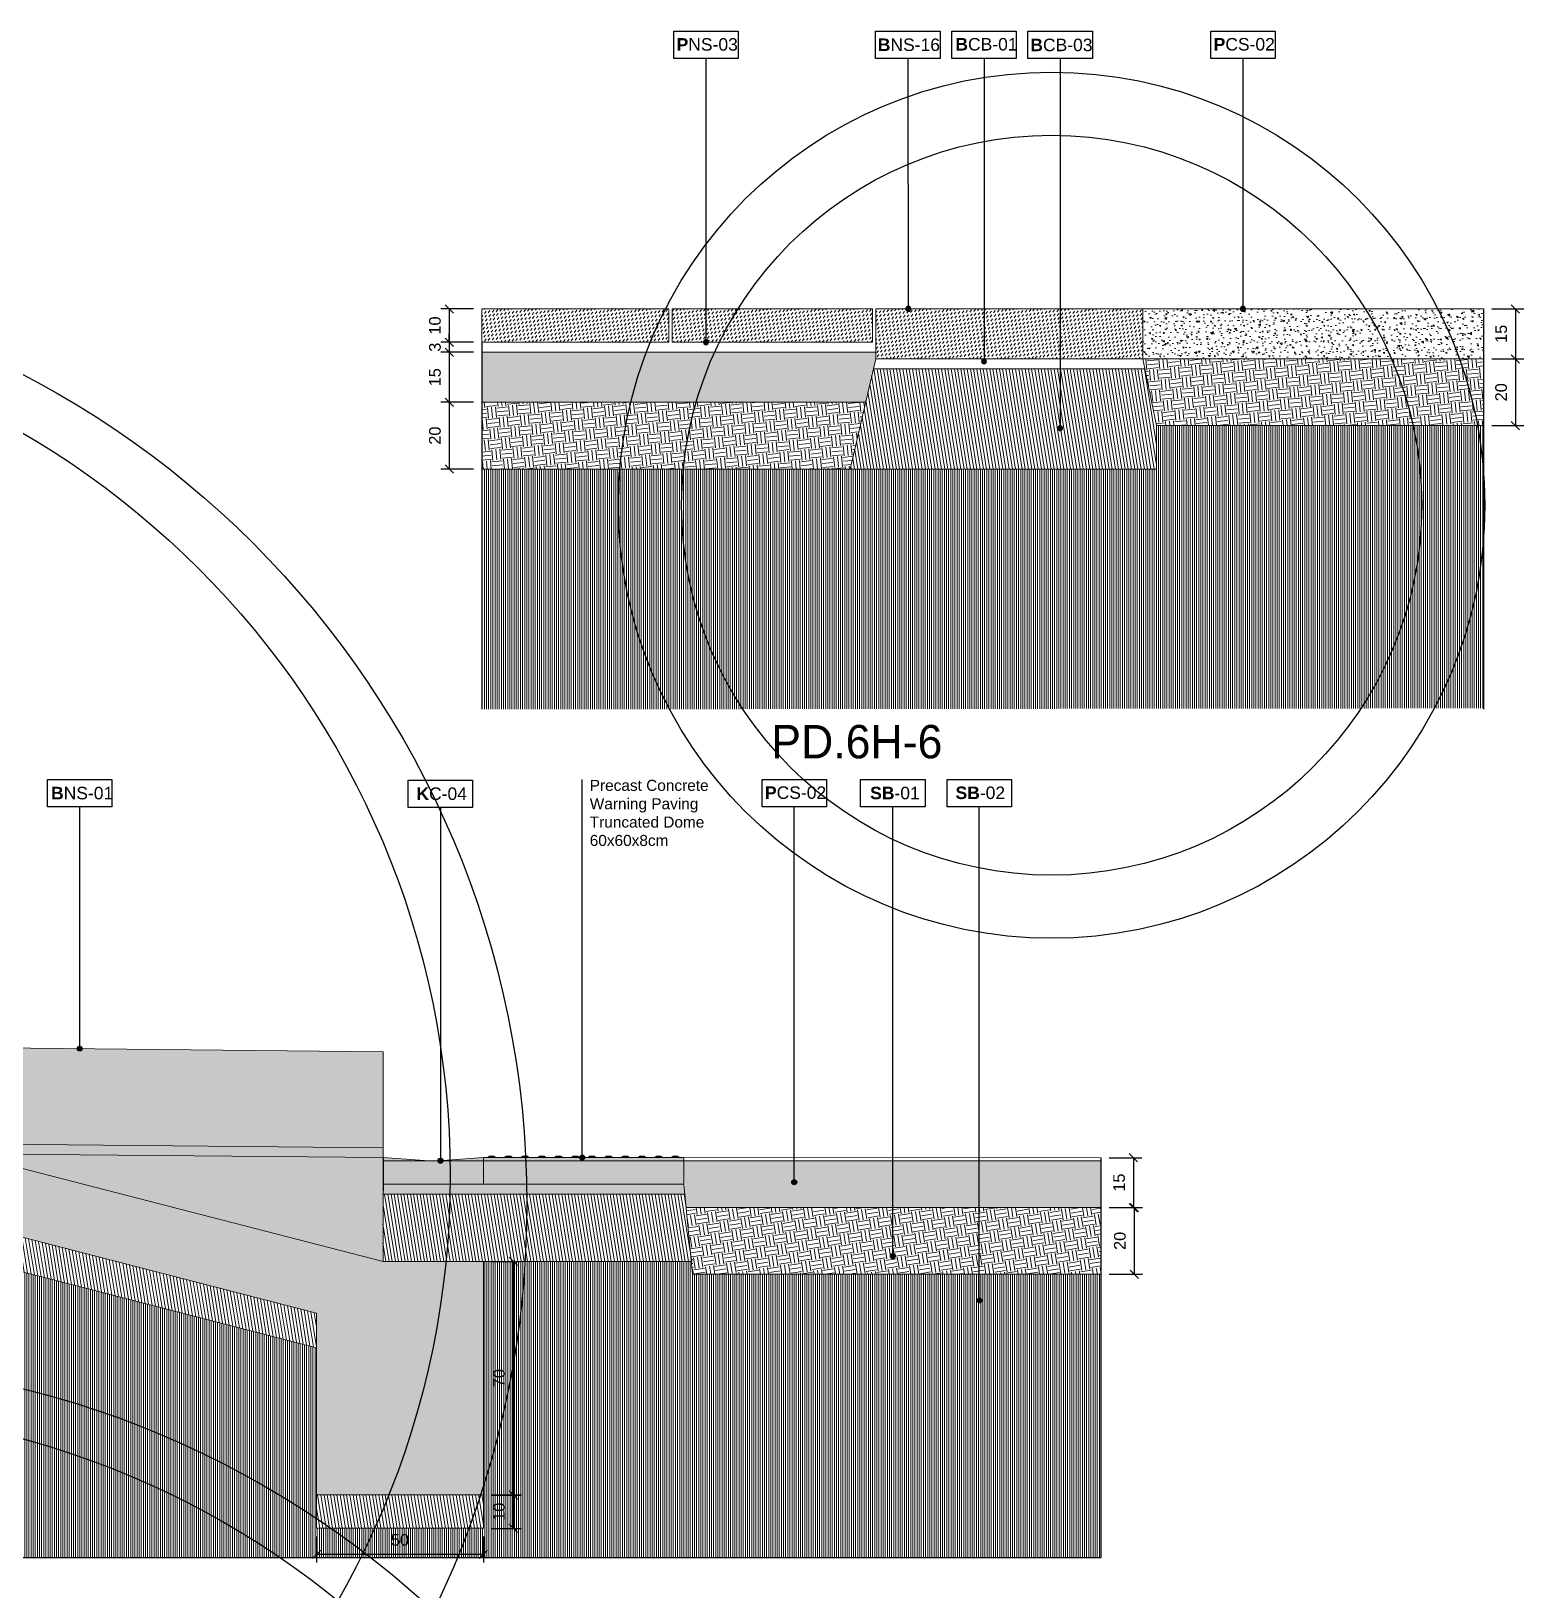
# Model space of a CAD drawing. Header units: metres. Extents: x -325 to 301, y -147 to 149.
# Drawn here: x 77.556 to 82.028, y 48.628 to 53.299 of the extents above; entities that cross this region are included whole.
import ezdxf

# ---------------------------------------------------------------- set-up
doc = ezdxf.new("R2010")
doc.units = ezdxf.units.M
doc.layers.get('Defpoints').update_dxf_attribs({"lineweight": 13})
for name, color, linetype, plot in [('-aux', 50, 'Continuous', False), ('-AUX-TWQ', 1, 'Continuous', False), ('-AUX_MON', 3, 'Continuous', False), ('-AUX_RIM', 2, 'Continuous', False)]:
    doc.layers.add(name, color=color, linetype=linetype, plot=plot)
for name, color, linetype, true_color in [('0-TX-1_25', 7, 'Continuous', 0x3f4f7f), ('3-TR-paviment fort', 7, 'Continuous', 0xd1d1d1), ('EIT_3 TR sorra', 7, 'Continuous', 0xd8ceb0)]:
    doc.layers.add(name, color=color, linetype=linetype, true_color=true_color)
doc.layers.add('03-TR-Paviment_08_Natural Stone Bleachers', color=7, linetype='Continuous', lineweight=5, true_color=0xafad9d)
doc.layers.add('3-TR tot_u', color=7, linetype='Continuous', lineweight=5, true_color=0x787878)
for name, color, linetype, lineweight in [('1-CM', 7, 'Continuous', 0), ('3-TR Formigó', 252, 'Continuous', 0), ('3-TR Seleccionat', 44, 'Continuous', 0), ('3-TR Tot-u', 37, 'Continuous', 0)]:
    doc.layers.add(name, color=color, linetype=linetype, lineweight=lineweight)
for name, color, linetype in [('1-SECCIÓ', 1, 'Continuous'), ('A-KEYPLAN_HATCH', 7, 'Continuous'), ('A_TEXT_2', 7, 'Continuous')]:
    doc.layers.add(name, color=color, linetype=linetype)
doc.styles.get("Standard").update_dxf_attribs({"font": 'arial.ttf'})
doc.styles.add('x-llegenda materials$0$ENGRAVERS', font='TT0586M.TTF')
doc.dimstyles.new('ISO-25', dxfattribs={"dimtxt": 0.1, "dimasz": 0.1, "dimexe": 0.1, "dimexo": 0.1, "dimgap": 0.1, "dimtad": 1, "dimdec": 0, "dimlfac": 100, "dimzin": 9, "dimtxsty": 'Standard', "dimblk": 'OBLIQUE', "dimcen": 0.1, "dimadec": 0, "dimazin": 0, "dimtfac": 1, "dimtdec": 0, "dimtmove": 0, "dimatfit": 3, "dimldrblk": 'OBLIQUE', "dimfxl": 1, "dimarcsym": 0})

# ---------------------------------------------------------------- blocks, each defined once
blk = doc.blocks.new('POINT')
at = {"layer": '0-TX-1_25'}
h = blk.add_hatch(dxfattribs=at)
h.set_pattern_fill('ANGLE', color=256)
h.set_pattern_definition([(0, (-83.747, -12.726), (0, 6.985), [5.08, -1.905]), (90, (-83.747, -12.726), (-6.985, 4e-16), [5.08, -1.905])])
edge = h.paths.add_edge_path()
edge.add_arc((0, 0), 0.0075, 0, 360)
h = blk.add_hatch(color=256, dxfattribs=at)
h.dxf.hatch_style = 1
edge = h.paths.add_edge_path()
edge.add_arc((0, 0), 0.0075, 0, 360)
blk.add_circle((0, 0), 0.0075, dxfattribs=at)
blk = doc.blocks.new('hatch keyplan 2')
at = {"layer": 'A-KEYPLAN_HATCH'}
blk.add_lwpolyline([(0, 0.00548), (0.01287, 0.00548), (0.01287, 0), (0, 0)], close=True, dxfattribs=at)
blk = doc.blocks.new('hatch keyplan')
at = {"layer": 'A-KEYPLAN_HATCH'}
blk.add_blockref('hatch keyplan 2', (1.43058, 0.85215), dxfattribs=at)
blk = doc.blocks.new('B01')
at = {"layer": 'A-KEYPLAN_HATCH'}
blk.add_blockref('hatch keyplan', (-1.42958, -0.85215), dxfattribs=at)
at = {"layer": 'A_TEXT_2', "insert": (0.0002, 0.00402), "char_height": 0.0025, "attachment_point": 1}
blk.add_mtext_dynamic_manual_height_columns('\\pi0.00152;{\\fArial|b1|i0|c0|p34;B}NS-01', width=0.0145619, gutter_width=0.015, heights=[0], dxfattribs=at)
blk = doc.blocks.new('SB-01')
at = {"layer": 'A-KEYPLAN_HATCH'}
blk.add_blockref('hatch keyplan', (-1.43058, -0.85215), dxfattribs=at)
at = {"layer": 'A_TEXT_2', "insert": (-0.0008, 0.00403), "char_height": 0.0025, "attachment_point": 1}
blk.add_mtext_dynamic_manual_height_columns('\\pi0.00271;{\\fArial|b1|i0|c0|p34;SB}-01', width=0.0145619, gutter_width=0.015, heights=[0], dxfattribs=at)
blk = doc.blocks.new('SB-02')
at = {"layer": 'A-KEYPLAN_HATCH'}
blk.add_blockref('hatch keyplan', (-1.43058, -0.85215), dxfattribs=at)
at = {"layer": 'A_TEXT_2', "insert": (-0.0008, 0.00408), "char_height": 0.0025, "attachment_point": 1}
blk.add_mtext_dynamic_manual_height_columns('\\pi0.00249;{\\fArial|b1|i0|c0|p34;SB}-02', width=0.0145619, gutter_width=0.015, heights=[0], dxfattribs=at)
blk = doc.blocks.new('_Oblique')
at = {"color": 0, "lineweight": -2}
blk.add_line((-0.5, -0.5), (0.5, 0.5), dxfattribs=at)
blk = doc.blocks.new('*D461')
at = {"layer": '0-TX-1_25', "color": 0, "lineweight": -2, "transparency": 16777216}
for p, q in [((80.7861, 49.923), (80.8832, 49.923)), ((80.8582, 49.923), (80.8582, 49.7737)), ((80.7861, 49.7737), (80.8832, 49.7737))]:
    blk.add_line(p, q, dxfattribs=at)
at = {"layer": 'Defpoints', "color": 0, "transparency": 16777216}
for p in [(80.7611, 49.923), (80.7611, 49.7737), (80.8582, 49.7737)]:
    blk.add_point(p, dxfattribs=at)
at = {"layer": '0-TX-1_25', "color": 0, "lineweight": -2, "transparency": 16777216, "xscale": 0.025, "yscale": 0.025, "zscale": 0.025}
for p, rotation in [((80.8582, 49.923), 90), ((80.8582, 49.7737), 270)]:
    blk.add_blockref('_Oblique', p, dxfattribs=dict(at, rotation=rotation))
at = {"layer": '0-TX-1_25', "color": 0, "transparency": 16777216, "insert": (80.8154, 49.8483), "char_height": 0.035, "attachment_point": 5, "rotation": 90}
blk.add_mtext('15', dxfattribs=at)
blk = doc.blocks.new('*D462')
at = {"layer": '0-TX-1_25', "color": 0, "lineweight": -2, "transparency": 16777216}
for p, q in [((80.7861, 49.7737), (80.8857, 49.7737)), ((80.8607, 49.7737), (80.8607, 49.5737)), ((80.7861, 49.5737), (80.8857, 49.5737))]:
    blk.add_line(p, q, dxfattribs=at)
at = {"layer": 'Defpoints', "color": 0, "transparency": 16777216}
for p in [(80.7611, 49.7737), (80.7611, 49.5737), (80.8607, 49.5737)]:
    blk.add_point(p, dxfattribs=at)
at = {"layer": '0-TX-1_25', "color": 0, "lineweight": -2, "transparency": 16777216, "xscale": 0.025, "yscale": 0.025, "zscale": 0.025}
for p, rotation in [((80.8607, 49.7737), 90), ((80.8607, 49.5737), 270)]:
    blk.add_blockref('_Oblique', p, dxfattribs=dict(at, rotation=rotation))
at = {"layer": '0-TX-1_25', "color": 0, "transparency": 16777216, "insert": (80.8179, 49.6737), "char_height": 0.035, "attachment_point": 5, "rotation": 90}
blk.add_mtext('20', dxfattribs=at)
blk = doc.blocks.new('B-CB03')
at = {"layer": 'A-KEYPLAN_HATCH'}
blk.add_blockref('hatch keyplan', (-1.43058, -0.85215), dxfattribs=at)
at = {"layer": 'A_TEXT_2', "insert": (-0.0008, 0.00398), "char_height": 0.0025, "attachment_point": 1}
blk.add_mtext_dynamic_manual_height_columns('\\pi0.00128;{\\fArial|b1|i0|c0|p34;B}CB-03', width=0.0145619, gutter_width=0.015, heights=[0], dxfattribs=at)
blk = doc.blocks.new('B-CB01')
at = {"layer": 'A-KEYPLAN_HATCH'}
blk.add_blockref('hatch keyplan', (-1.43058, -0.85215), dxfattribs=at)
at = {"layer": 'A_TEXT_2', "insert": (-0.0008, 0.00411), "char_height": 0.0025, "attachment_point": 1}
blk.add_mtext_dynamic_manual_height_columns('\\pi0.00152;{\\fArial|b1|i0|c0|p34;B}CB-01', width=0.0145619, gutter_width=0.015, heights=[0], dxfattribs=at)
blk = doc.blocks.new('PNS03')
at = {"layer": 'A-KEYPLAN_HATCH'}
blk.add_blockref('hatch keyplan', (-1.43058, -0.85215), dxfattribs=at)
at = {"layer": 'A_TEXT_2', "insert": (-0.0008, 0.00408), "char_height": 0.0025, "attachment_point": 1}
blk.add_mtext_dynamic_manual_height_columns('\\pi0.00137;{\\fArial|b1|i0|c0|p34;P}NS-03', width=0.0145619, gutter_width=0.015, heights=[0], dxfattribs=at)
blk = doc.blocks.new('BNS16')
at = {"layer": 'A-KEYPLAN_HATCH', "xscale": 0.7124947396918078, "yscale": 0.7124947396918078, "zscale": 0.7124947396918078}
blk.add_blockref('hatch keyplan', (-1.01928, -0.60715), dxfattribs=at)
at = {"layer": 'A_TEXT_2', "insert": (0.00031, 0.00286), "char_height": 0.0017812, "attachment_point": 1}
blk.add_mtext_dynamic_manual_height_columns('{\\fArial|b1|i0|c0|p34;B}NS-16', width=0.0103753, gutter_width=0.01069, heights=[0], dxfattribs=at)
blk = doc.blocks.new('*D956')
at = {"layer": '0-TX-1_25', "color": 0, "lineweight": -2, "transparency": 16777216}
for p, q in [((81.9318, 52.4668), (82.0279, 52.4668)), ((82.0029, 52.4668), (82.0029, 52.3168)), ((81.9318, 52.3168), (82.0279, 52.3168))]:
    blk.add_line(p, q, dxfattribs=at)
at = {"layer": 'Defpoints', "color": 0, "transparency": 16777216}
for p in [(81.9068, 52.4668), (81.9068, 52.3168), (82.0029, 52.3168)]:
    blk.add_point(p, dxfattribs=at)
at = {"layer": '0-TX-1_25', "color": 0, "lineweight": -2, "transparency": 16777216, "xscale": 0.025, "yscale": 0.025, "zscale": 0.025}
for p, rotation in [((82.0029, 52.4668), 90), ((82.0029, 52.3168), 270)]:
    blk.add_blockref('_Oblique', p, dxfattribs=dict(at, rotation=rotation))
at = {"layer": '0-TX-1_25', "color": 0, "transparency": 16777216, "insert": (81.96, 52.3918), "char_height": 0.035, "attachment_point": 5, "rotation": 90}
blk.add_mtext('15', dxfattribs=at)
blk = doc.blocks.new('PCS02')
at = {"layer": 'A-KEYPLAN_HATCH'}
blk.add_blockref('hatch keyplan', (-1.43058, -0.85215), dxfattribs=at)
at = {"layer": 'A_TEXT_2', "insert": (-0.0008, 0.00411), "char_height": 0.0025, "attachment_point": 1}
blk.add_mtext_dynamic_manual_height_columns('\\pi0.00139;{\\fArial|b1|i0|c0|p34;P}CS-02', width=0.0145619, gutter_width=0.015, heights=[0], dxfattribs=at)
blk = doc.blocks.new('*D957')
at = {"layer": '0-TX-1_25', "color": 0, "lineweight": -2, "transparency": 16777216}
for p, q in [((81.9318, 52.3168), (82.0279, 52.3168)), ((82.0029, 52.3168), (82.0029, 52.1168)), ((81.9318, 52.1168), (82.0279, 52.1168))]:
    blk.add_line(p, q, dxfattribs=at)
at = {"layer": 'Defpoints', "color": 0, "transparency": 16777216}
for p in [(81.9068, 52.3168), (81.9068, 52.1168), (82.0029, 52.1168)]:
    blk.add_point(p, dxfattribs=at)
at = {"layer": '0-TX-1_25', "color": 0, "lineweight": -2, "transparency": 16777216, "xscale": 0.025, "yscale": 0.025, "zscale": 0.025}
for p, rotation in [((82.0029, 52.3168), 90), ((82.0029, 52.1168), 270)]:
    blk.add_blockref('_Oblique', p, dxfattribs=dict(at, rotation=rotation))
at = {"layer": '0-TX-1_25', "color": 0, "transparency": 16777216, "insert": (81.96, 52.2168), "char_height": 0.035, "attachment_point": 5, "rotation": 90}
blk.add_mtext('20', dxfattribs=at)
blk = doc.blocks.new('*D958')
at = {"layer": '0-TX-1_25', "color": 0, "lineweight": -2, "transparency": 16777216}
for p, q in [((78.8818, 52.4668), (78.7838, 52.4668)), ((78.8088, 52.4668), (78.8088, 52.3668)), ((78.8816, 52.3668), (78.7838, 52.3668))]:
    blk.add_line(p, q, dxfattribs=at)
at = {"layer": 'Defpoints', "color": 0, "transparency": 16777216}
for p in [(78.9068, 52.4668), (78.8088, 52.3668), (78.9066, 52.3668)]:
    blk.add_point(p, dxfattribs=at)
at = {"layer": '0-TX-1_25', "color": 0, "lineweight": -2, "transparency": 16777216, "xscale": 0.025, "yscale": 0.025, "zscale": 0.025}
for p, rotation in [((78.8088, 52.4668), 90), ((78.8088, 52.3668), 270)]:
    blk.add_blockref('_Oblique', p, dxfattribs=dict(at, rotation=rotation))
at = {"layer": '0-TX-1_25', "color": 0, "transparency": 16777216, "insert": (78.7659, 52.4168), "char_height": 0.035, "attachment_point": 5, "rotation": 90}
blk.add_mtext('10', dxfattribs=at)
blk = doc.blocks.new('*D959')
at = {"layer": '0-TX-1_25', "color": 0, "lineweight": -2, "transparency": 16777216}
for p, q in [((78.8818, 52.3668), (78.7838, 52.3668)), ((78.8088, 52.3668), (78.8088, 52.3918)), ((78.8088, 52.3668), (78.8088, 52.3368)), ((78.8818, 52.3368), (78.7838, 52.3368)), ((78.8088, 52.3368), (78.8088, 52.3118))]:
    blk.add_line(p, q, dxfattribs=at)
at = {"layer": 'Defpoints', "color": 0, "transparency": 16777216}
for p in [(78.9068, 52.3668), (78.8088, 52.3368), (78.9068, 52.3368)]:
    blk.add_point(p, dxfattribs=at)
at = {"layer": '0-TX-1_25', "color": 0, "lineweight": -2, "transparency": 16777216, "xscale": 0.025, "yscale": 0.025, "zscale": 0.025}
for p, rotation in [((78.8088, 52.3668), 270), ((78.8088, 52.3368), 90)]:
    blk.add_blockref('_Oblique', p, dxfattribs=dict(at, rotation=rotation))
at = {"layer": '0-TX-1_25', "color": 0, "transparency": 16777216, "insert": (78.7659, 52.3518), "char_height": 0.035, "attachment_point": 5, "rotation": 90}
blk.add_mtext('3', dxfattribs=at)
blk = doc.blocks.new('*D960')
at = {"layer": '0-TX-1_25', "color": 0, "lineweight": -2, "transparency": 16777216}
for p, q in [((78.8818, 52.3368), (78.7838, 52.3368)), ((78.8088, 52.3368), (78.8088, 52.1868)), ((78.8818, 52.1868), (78.7838, 52.1868))]:
    blk.add_line(p, q, dxfattribs=at)
at = {"layer": 'Defpoints', "color": 0, "transparency": 16777216}
for p in [(78.9068, 52.3368), (78.8088, 52.1868), (78.9068, 52.1868)]:
    blk.add_point(p, dxfattribs=at)
at = {"layer": '0-TX-1_25', "color": 0, "lineweight": -2, "transparency": 16777216, "xscale": 0.025, "yscale": 0.025, "zscale": 0.025}
for p, rotation in [((78.8088, 52.3368), 90), ((78.8088, 52.1868), 270)]:
    blk.add_blockref('_Oblique', p, dxfattribs=dict(at, rotation=rotation))
at = {"layer": '0-TX-1_25', "color": 0, "transparency": 16777216, "insert": (78.7659, 52.2618), "char_height": 0.035, "attachment_point": 5, "rotation": 90}
blk.add_mtext('15', dxfattribs=at)
blk = doc.blocks.new('*D961')
at = {"layer": '0-TX-1_25', "color": 0, "lineweight": -2, "transparency": 16777216}
for p, q in [((78.8818, 52.1868), (78.7838, 52.1868)), ((78.8088, 52.1868), (78.8088, 51.9868)), ((78.8818, 51.9868), (78.7838, 51.9868))]:
    blk.add_line(p, q, dxfattribs=at)
at = {"layer": 'Defpoints', "color": 0, "transparency": 16777216}
for p in [(78.9068, 52.1868), (78.8088, 51.9868), (78.9068, 51.9868)]:
    blk.add_point(p, dxfattribs=at)
at = {"layer": '0-TX-1_25', "color": 0, "lineweight": -2, "transparency": 16777216, "xscale": 0.025, "yscale": 0.025, "zscale": 0.025}
for p, rotation in [((78.8088, 52.1868), 90), ((78.8088, 51.9868), 270)]:
    blk.add_blockref('_Oblique', p, dxfattribs=dict(at, rotation=rotation))
at = {"layer": '0-TX-1_25', "color": 0, "transparency": 16777216, "insert": (78.7659, 52.0868), "char_height": 0.035, "attachment_point": 5, "rotation": 90}
blk.add_mtext('20', dxfattribs=at)
blk = doc.blocks.new('*U1805')
at = {"layer": '3-TR-paviment fort'}
blk.add_hatch(color=256, dxfattribs=at).paths.add_polyline_path([(0.025, 0), (0.05, 0, 0.4)])
blk.add_lwpolyline([(0.025, 0), (0.05, 0)])
blk.add_arc((0.0375, -0.013125), 0.018125, 46.397181, 133.602819)
blk = doc.blocks.new('*U1806')
at = {"color": 0, "linetype": 'ByBlock', "lineweight": -2, "transparency": 16777216}
for p in [(0, 0.08), (0.05, 0.08), (0.1, 0.08), (0.15, 0.08), (0.2, 0.08), (0.25, 0.08), (0.3, 0.08), (0.35, 0.08), (0.4, 0.08), (0.45, 0.08), (0.5, 0.08), (0.55, 0.08)]:
    blk.add_blockref('*U1805', p, dxfattribs=at)
blk = doc.blocks.new('Warning Surface 600x600x80')
at = {"layer": '3-TR-paviment fort'}
blk.add_hatch(color=256, dxfattribs=at).paths.add_polyline_path([(0, 0.08), (0.6, 0.08), (0.6, 0), (0.0002, 0.0006)])
blk.add_lwpolyline([(0, 0.08), (0.6, 0.08)])
at = {"layer": '1-CM'}
blk.add_lwpolyline([(0.6, 0.08), (0, 0.08), (0, 0), (0.6, 0)], close=True, dxfattribs=at)
blk.add_blockref('*U1806', (-0.0125, 0))
blk = doc.blocks.new('K03')
at = {"layer": 'A-KEYPLAN_HATCH'}
blk.add_blockref('hatch keyplan', (-1.43058, -0.85215), dxfattribs=at)
at = {"layer": 'A_TEXT_2', "insert": (-0.0008, 0.00402), "char_height": 0.0025, "attachment_point": 1}
blk.add_mtext_dynamic_manual_height_columns('\\pi0.00245;{\\fArial|b1|i0|c0|p34;K}C-04', width=0.0145619, gutter_width=0.015, heights=[0], dxfattribs=at)
blk = doc.blocks.new('*D2919')
at = {"layer": '0-TX-1_25', "color": 0, "lineweight": -2, "transparency": 16777216}
for p, q in [((78.4111, 48.7874), (78.4111, 48.7096)), ((78.9111, 48.7874), (78.9111, 48.7096)), ((78.4111, 48.7346), (78.9111, 48.7346))]:
    blk.add_line(p, q, dxfattribs=at)
at = {"layer": 'Defpoints', "color": 0, "transparency": 16777216}
for p in [(78.4111, 48.8124), (78.9111, 48.8124), (78.9111, 48.7346)]:
    blk.add_point(p, dxfattribs=at)
at = {"layer": '0-TX-1_25', "color": 0, "lineweight": -2, "transparency": 16777216, "xscale": 0.025, "yscale": 0.025, "zscale": 0.025, "rotation": 180}
blk.add_blockref('_Oblique', (78.4111, 48.7346), dxfattribs=at)
at = {"layer": '0-TX-1_25', "color": 0, "lineweight": -2, "transparency": 16777216, "xscale": 0.025, "yscale": 0.025, "zscale": 0.025}
blk.add_blockref('_Oblique', (78.9111, 48.7346), dxfattribs=at)
at = {"layer": '0-TX-1_25', "color": 0, "transparency": 16777216, "insert": (78.6611, 48.7775), "char_height": 0.035, "attachment_point": 5}
blk.add_mtext('50', dxfattribs=at)
blk = doc.blocks.new('*D2920')
at = {"layer": '0-TX-1_25', "color": 0, "lineweight": -2, "transparency": 16777216}
for p, q in [((78.9357, 48.9119), (79.0256, 48.9119)), ((79.0006, 48.9119), (79.0006, 48.8119)), ((78.9357, 48.8119), (79.0256, 48.8119))]:
    blk.add_line(p, q, dxfattribs=at)
at = {"layer": 'Defpoints', "color": 0, "transparency": 16777216}
for p in [(78.9107, 48.9119), (78.9107, 48.8119), (79.0006, 48.8119)]:
    blk.add_point(p, dxfattribs=at)
at = {"layer": '0-TX-1_25', "color": 0, "lineweight": -2, "transparency": 16777216, "xscale": 0.025, "yscale": 0.025, "zscale": 0.025}
for p, rotation in [((79.0006, 48.9119), 90), ((79.0006, 48.8119), 270)]:
    blk.add_blockref('_Oblique', p, dxfattribs=dict(at, rotation=rotation))
at = {"layer": '0-TX-1_25', "color": 0, "transparency": 16777216, "insert": (78.9577, 48.8619), "char_height": 0.035, "attachment_point": 5, "rotation": 90}
blk.add_mtext('10', dxfattribs=at)
blk = doc.blocks.new('*D2927')
at = {"layer": '0-TX-1_25', "color": 0, "lineweight": -2, "transparency": 16777216}
blk.add_arc((80.8425, 48.7252), 4.9126, 165.5132, 180, dxfattribs=at)
at = {"layer": 'Defpoints', "color": 0, "transparency": 16777216}
for p in [(74.9484, 50.248), (75.9995, 49.5493), (78.4111, 49.3534), (73.7611, 48.7252), (80.7611, 48.7252)]:
    blk.add_point(p, dxfattribs=at)
at = {"layer": '0-TX-1_25', "color": 0, "lineweight": -2, "transparency": 16777216, "xscale": 0.025, "yscale": 0.025, "zscale": 0.025}
for p, rotation in [((76.0861, 49.9541), 75.51320221537321), ((75.9299, 48.7252), 270)]:
    blk.add_blockref('_Oblique', p, dxfattribs=dict(at, rotation=rotation))
at = {"layer": '0-TX-1_25', "color": 0, "transparency": 16777216, "insert": (75.9268, 49.3499), "char_height": 0.035, "attachment_point": 5, "rotation": 82.7566}
blk.add_mtext('14°', dxfattribs=at)
blk = doc.blocks.new('*D2932')
at = {"layer": '0-TX-1_25', "color": 0, "lineweight": -2, "transparency": 16777216}
for p, q in [((78.9361, 49.6124), (79.0256, 49.6124)), ((79.0006, 49.6124), (79.0006, 48.9124)), ((78.9361, 48.9124), (79.0256, 48.9124))]:
    blk.add_line(p, q, dxfattribs=at)
at = {"layer": 'Defpoints', "color": 0, "transparency": 16777216}
for p in [(78.9111, 49.6124), (78.9111, 48.9124), (79.0006, 48.9124)]:
    blk.add_point(p, dxfattribs=at)
at = {"layer": '0-TX-1_25', "color": 0, "lineweight": -2, "transparency": 16777216, "xscale": 0.025, "yscale": 0.025, "zscale": 0.025}
for p, rotation in [((79.0006, 49.6124), 90), ((79.0006, 48.9124), 270)]:
    blk.add_blockref('_Oblique', p, dxfattribs=dict(at, rotation=rotation))
at = {"layer": '0-TX-1_25', "color": 0, "transparency": 16777216, "insert": (78.9577, 49.2624), "char_height": 0.035, "attachment_point": 5, "rotation": 90}
blk.add_mtext('70', dxfattribs=at)

msp = doc.modelspace()

# ---------------------------------------------------------------- hatches: boundary and pattern name
at = {"layer": '03-TR-Paviment_08_Natural Stone Bleachers'}
h = msp.add_hatch(dxfattribs=at)
h.set_pattern_fill('DASH', color=256, scale=0.002611, angle=233, style=0, double=1)
h.set_pattern_definition([(233, (-28.388509, 20.82876), (0.0016315323, -0.0116089556), [0.0082894435, -0.0082894435])])
h.paths.add_polyline_path([(78.9068, 52.4668), (78.9068, 52.3668), (79.4668, 52.3668), (79.4668, 52.4668)])
h = msp.add_hatch(dxfattribs=at)
h.set_pattern_fill('DASH', color=256, scale=0.002611, angle=233, style=0, double=1)
h.set_pattern_definition([(233, (-27.778509, 20.82876), (0.0016315323, -0.0116089556), [0.0082894435, -0.0082894435])])
h.paths.add_polyline_path([(80.0768, 52.3668), (80.0768, 52.4668), (79.4768, 52.4668), (79.4768, 52.3668)])
h = msp.add_hatch(dxfattribs=at)
h.set_pattern_fill('DASH', color=256, scale=0.002611, angle=233, style=0, double=1)
h.set_pattern_definition([(233, (-27.168509, 20.72876), (0.0016315323, -0.0116089556), [0.0082894435, -0.0082894435])])
h.paths.add_polyline_path([(80.8868, 52.3168), (80.8868, 52.4668), (80.0868, 52.4668), (80.0868, 52.3168)])
h = msp.add_hatch(dxfattribs=at)
h.set_pattern_fill('DASH', color=256, scale=0.002611, angle=232.4264, style=0, double=1)
h.set_pattern_definition([(232.4264096, (-75.635757, -73.334614), (0.00151523477, -0.01162470696), [0.0082894435, -0.0082894435])])
h.paths.add_polyline_path([(77.3611, 50.2533), (77.3611, 49.9645), (78.6111, 49.9525), (78.611, 50.2407)])
at = {"layer": '3-TR Formigó'}
h = msp.add_hatch(dxfattribs=at)
h.set_pattern_fill('ANSI31', color=256, scale=0.003, angle=234.1752, style=0)
h.set_pattern_definition([(279.1752, (80.058603, 51.765975), (0.00940313, 0.00151881), [])])
h.paths.add_polyline_path([(80.0102, 51.9868), (80.9278, 51.9868), (80.9278, 52.1168), (80.8929, 52.2868), (80.0786, 52.2868)])
h = msp.add_hatch(dxfattribs=at)
h.set_pattern_fill('ANSI31', color=256, scale=0.003, angle=234.1752)
h.set_pattern_definition([(279.175244, (-134.100924, 6.377847), (0.00940313004, 0.0015188056), [])])
h.paths.add_polyline_path([(78.4111, 49.4567), (74.9611, 50.348), (74.8611, 50.348), (74.8611, 50.248), (74.9484, 50.248), (78.4111, 49.3534)])
h = msp.add_hatch(dxfattribs=at)
h.set_pattern_fill('ANSI31', color=256, scale=0.003, angle=234.1752)
h.set_pattern_definition([(279.175244, (3.9869305, -0.4997145), (0.00940313, 0.0015188056), [])])
h.paths.add_polyline_path([(79.514, 49.8137), (78.6111, 49.8137), (78.609, 49.6124), (79.5378, 49.6124)])
h = msp.add_hatch(dxfattribs=at)
h.set_pattern_fill('ANSI31', color=256, scale=0.003, angle=234.1752)
h.set_pattern_definition([(279.175244, (-130.550954, 4.942174), (0.00940313004, 0.0015188056), [])])
h.paths.add_polyline_path([(78.9111, 48.9124), (78.4111, 48.9124), (78.4111, 48.8124), (78.9111, 48.8124)])
at = {"layer": '3-TR Seleccionat'}
h = msp.add_hatch(dxfattribs=at)
h.set_pattern_fill('ANSI31', color=256, scale=0.002, angle=225, style=0)
h.set_pattern_definition([(270, (78.755295, 51.524429), (0.00635, -2e-18), [])])
h.paths.add_polyline_path([(78.9068, 51.9868), (78.91, 51.2668), (81.91, 51.27), (81.9068, 52.1168), (80.9278, 52.1168), (80.9278, 51.9868)])
h = msp.add_hatch(dxfattribs=at)
h.set_pattern_fill('ANSI31', color=256, scale=0.002, angle=45)
h.set_pattern_definition([(90, (0.365331, 0.2281664), (-0.00635, 0), [])])
h.paths.add_polyline_path([(74.9484, 50.248), (74.8611, 50.248), (74.8611, 49.7548), (74.3611, 49.7548), (74.3611, 50.553), (74.0357, 50.553), (74.0166, 50.3734), (73.7628, 50.3734), (73.7611, 48.7252), (80.7611, 48.7252), (80.7611, 49.5737), (79.5378, 49.5737), (79.534, 49.6124), (78.9111, 49.6124), (78.9121, 48.8131), (78.4111, 48.8116), (78.4111, 49.3534)])
at = {"layer": '3-TR Tot-u'}
h = msp.add_hatch(dxfattribs=at)
h.set_pattern_fill('EARTH', color=256, scale=0.005, angle=-84.0741)
h.set_pattern_definition([(275.925852, (-26.242104, 20.82876), (0.034858251, -0.028302426), [0.03175, -0.03175]), (275.925852, (-26.23026, 20.82999), (0.034858251, -0.028302426), [0.03175, -0.03175]), (275.925852, (-26.21842, 20.83122), (0.034858251, -0.028302426), [0.03175, -0.03175]), (5.925852, (-26.21406, 20.82768), (0.028302426, 0.034858251), [0.03175, -0.03175]), (5.925852, (-26.212832, 20.815838), (0.028302426, 0.034858251), [0.03175, -0.03175]), (5.925852, (-26.211603, 20.803996), (0.028302426, 0.034858251), [0.03175, -0.03175])])
h.paths.add_polyline_path([(80.8868, 52.3168), (80.9278, 52.1168), (81.9068, 52.1168), (81.9068, 52.3168)])
h = msp.add_hatch(dxfattribs=at)
h.set_pattern_fill('EARTH', color=256, scale=0.005, angle=-84.0741)
h.set_pattern_definition([(275.925852, (-28.09863, 20.72876), (0.034858251, -0.028302426), [0.03175, -0.03175]), (275.925852, (-28.086786, 20.72999), (0.034858251, -0.028302426), [0.03175, -0.03175]), (275.925852, (-28.074943, 20.73122), (0.034858251, -0.028302426), [0.03175, -0.03175]), (5.925852, (-28.070586, 20.72768), (0.028302426, 0.034858251), [0.03175, -0.03175]), (5.925852, (-28.069357, 20.715838), (0.028302426, 0.034858251), [0.03175, -0.03175]), (5.925852, (-28.068128, 20.703996), (0.028302426, 0.034858251), [0.03175, -0.03175])])
h.paths.add_polyline_path([(80.0102, 51.9868), (80.0566, 52.1868), (78.9068, 52.1868), (78.9068, 51.9868)])
h = msp.add_hatch(dxfattribs=at)
h.set_pattern_fill('EARTH', color=256, scale=0.005, angle=-80.8248)
h.set_pattern_definition([(279.175244, (-132.921837, -3.123094), (0.036406452, -0.0262810815), [0.03175, -0.03175]), (279.175244, (-132.910083, -3.121196), (0.036406452, -0.0262810815), [0.03175, -0.03175]), (279.175244, (-132.89833, -3.119297), (0.036406452, -0.0262810815), [0.03175, -0.03175]), (9.175244, (-132.89378, -3.122582), (0.0262810815, 0.036406452), [0.03175, -0.03175]), (9.175244, (-132.89188, -3.134336), (0.0262810815, 0.036406452), [0.03175, -0.03175]), (9.175244, (-132.88998, -3.14609), (0.0262810815, 0.036406452), [0.03175, -0.03175])])
h.paths.add_polyline_path([(79.518, 49.7737), (79.5378, 49.5737), (80.7611, 49.5737), (80.7611, 49.7737)])
at = {"layer": '3-TR tot_u'}
h = msp.add_hatch(dxfattribs=at)
h.set_pattern_fill('AR-CONC', color=256, scale=0.00025, angle=92.9928)
h.set_pattern_definition([(142.992814, (-26.296765, 20.82876), (0.001601339, 0.045692094), [0.0047625, -0.0523875]), (87.992814, (-26.296765, 20.82876), (-0.047239044, -0.011292642), [0.00381, -0.041910146]), (193.44426, (-26.29663, 20.83257), (-0.045637704, 0.034399452), [0.004047502, -0.044522561]), (139.177014, (-26.309447, 20.828097), (0.00695794, 0.068226093), [0.00714375, -0.07858125]), (189.62837, (-26.30887, 20.83378), (-0.064870924, 0.05604051), [0.006071256, -0.0667839]), (84.176966, (-26.30945, 20.8281), (-0.064870924, 0.05604051), [0.00571499, -0.062864933]), (113.992814, (-26.306608, 20.834604), (0.023552455, 0.039186736), [0.0047625, -0.0523875]), (58.992814, (-26.30661, 20.834604), (-0.04679087, 0.013025288), [0.00381, -0.04191]), (164.44426, (-26.304645, 20.83787), (-0.023238414, 0.052212023), [0.004047502, -0.044522484]), (130.492814, (-26.296765, 20.82876), (-0.021150243, -0.000332572), [0, -0.041402, 0, -0.042545, 0, -0.04206875]), (100.492814, (-26.296765, 20.82876), (-0.02588316, 0.0153745068), [0, -0.024257, 0, -0.0404495, 0, -0.01603375]), (60.492814, (-26.296025, 20.814619), (-0.0003395879, 0.033926191), [0, -0.015875, 0, -0.04953, 0, -0.0657225]), (50.492814, (-26.295694, 20.808278), (-0.0082814355, 0.036649903), [0, -0.0206375, 0, -0.032893, 0, -0.0466725])])
h.paths.add_polyline_path([(80.8868, 52.4668), (80.8868, 52.3168), (81.9068, 52.3168), (81.9068, 52.4668)])
h = msp.add_hatch(dxfattribs=at)
h.set_pattern_fill('AR-CONC', color=256, scale=0.00025, angle=92.9928)
h.set_pattern_definition([(142.992814, (-28.076765, 20.728774), (0.001601339, 0.045692094), [0.0047625, -0.0523875]), (87.992814, (-28.076765, 20.728774), (-0.047239044, -0.011292642), [0.00381, -0.041910146]), (193.44426, (-28.07663, 20.73258), (-0.045637704, 0.034399452), [0.004047502, -0.044522561]), (139.177014, (-28.089447, 20.72811), (0.00695794, 0.068226093), [0.00714375, -0.07858125]), (189.62837, (-28.08887, 20.733796), (-0.064870924, 0.05604051), [0.006071256, -0.0667839]), (84.176966, (-28.08945, 20.72811), (-0.064870924, 0.05604051), [0.00571499, -0.062864933]), (113.992814, (-28.086608, 20.734618), (0.023552455, 0.039186736), [0.0047625, -0.0523875]), (58.992814, (-28.08661, 20.73462), (-0.04679087, 0.013025288), [0.00381, -0.04191]), (164.44426, (-28.084645, 20.737883), (-0.023238414, 0.052212023), [0.004047502, -0.044522484]), (130.492814, (-28.076765, 20.728774), (-0.021150243, -0.000332572), [0, -0.041402, 0, -0.042545, 0, -0.04206875]), (100.492814, (-28.076765, 20.728774), (-0.02588316, 0.0153745068), [0, -0.024257, 0, -0.0404495, 0, -0.01603375]), (60.492814, (-28.076025, 20.714633), (-0.0003395879, 0.033926191), [0, -0.015875, 0, -0.04953, 0, -0.0657225]), (50.492814, (-28.075694, 20.70829), (-0.0082814355, 0.036649903), [0, -0.0206375, 0, -0.032893, 0, -0.0466725])])
h.paths.add_polyline_path([(80.0566, 52.1868), (80.0868, 52.3168), (80.0868, 52.3368), (78.9068, 52.3368), (78.9068, 52.1868)])
h = msp.add_hatch(dxfattribs=at)
h.set_pattern_fill('AR-CONC', color=256, scale=0.00025, angle=90.2657)
h.set_pattern_definition([(75.8232515, (-654.35752, 141.582234), (0.0427337736, 0.0162528873), [0.0047625, -0.0523875]), (20.8232515, (-654.35752, 141.582234), (-0.0287369414, 0.039156599), [0.00381, -0.041910146]), (126.274696, (-654.35396, 141.58359), (0.013996833, 0.0554094846), [0.0040475022, -0.0445225611]), (72.0074515, (-654.363053, 141.593666), (0.0655807845, 0.0200592483), [0.00714375, -0.07858125]), (122.458809, (-654.35759, 141.59534), (0.0264798784, 0.0815327644), [0.006071256, -0.066783902]), (17.007403, (-654.36305, 141.593666), (0.0264798784, 0.0815327644), [0.005714992, -0.062864933]), (46.8232515, (-654.355954, 141.593574), (0.0452552119, -0.0065026301), [0.0047625, -0.0523875]), (351.8232515, (-654.355954, 141.593574), (-0.0061502535, 0.04817902), [0.00381, -0.04191]), (97.2746965, (-654.352183, 141.593032), (0.0391049582, 0.0416763902), [0.0040475022, -0.0445224844]), (63.3232515, (-654.357521, 141.582234), (-0.00851292277, 0.01936423314), [0, -0.041402, 0, -0.042545, 0, -0.04206875]), (33.3232515, (-654.357521, 141.582234), (0.0041272223, 0.02982078915), [0, -0.024257, 0, -0.0404495, 0, -0.01603375]), (353.3232515, (-654.370268, 141.576066), (0.031136555, 0.0134765238), [0, -0.015875, 0, -0.04953, 0, -0.0657225]), (343.3232515, (-654.375984, 141.5733), (0.030565405, 0.0218529991), [0, -0.0206375, 0, -0.032893, 0, -0.0466725])])
h.paths.add_polyline_path([(74.3611, 49.8548), (74.8611, 49.8548), (74.8611, 50.348), (74.9611, 50.348), (78.4111, 49.4567), (78.4111, 48.9124), (78.9111, 48.9124), (78.9111, 49.6124), (78.6111, 49.61), (78.6111, 49.9237), (77.3611, 49.9345), (77.3611, 50.2533), (76.1611, 50.2647), (76.161, 50.5431), (74.3611, 50.5548)])
h = msp.add_hatch(dxfattribs=at)
h.set_pattern_fill('AR-CONC', color=256, scale=0.00025, angle=89.8705)
h.set_pattern_definition([(75.416951978, (264933.426726, -740260.574393), (0.042847951724, 0.0159494447276), [0.0047625, -0.0523875]), (20.416951978, (264933.426726, -740260.574393), (-0.0284585513776, 0.0393593941472), [0.00381, -0.0419101460425]), (125.868396678, (264933.430296, -740260.573064), (0.0143894010735, 0.0553088370647), [0.0040475022, -0.04452256115]), (71.601151978, (264933.421275, -740260.56292), (0.0657213798154, 0.0195936971874), [0.00714375, -0.07858125]), (122.052509588, (264933.42675, -740260.56129), (0.027057378225, 0.081342940127), [0.006071255785, -0.06678390204]), (16.601103148, (264933.421275, -740260.56292), (0.0270573782294, 0.0813429401255), [0.0057149917675, -0.06286493298]), (46.416951978, (264933.428373, -740260.563064), (0.045207962539, -0.0068233806194), [0.0047625, -0.0523875]), (351.416951978, (264933.428373, -740260.563064), (-0.005808451532, 0.048221421475), [0.00381, -0.04191]), (96.868396978, (264933.43214, -740260.563633), (0.0393995108286, 0.041398041034), [0.0040475022, -0.0445224844]), (62.916951978, (264933.426726, -740260.574393), (-0.00837539297598, 0.01942411315358), [0, -0.041402, 0, -0.042545, 0, -0.04206875]), (32.916951978, (264933.426726, -740260.574393), (0.0043385838535, 0.0297907723876), [0, -0.024257, 0, -0.0404495, 0, -0.01603375]), (352.916951978, (264933.413936, -740260.58047), (0.03123133691458, 0.01325538927637), [0, -0.015875, 0, -0.04953, 0, -0.0657225]), (342.916951978, (264933.4082, -740260.583196), (0.0307196005672, 0.0216357041141), [0, -0.0206375, 0, -0.032893, 0, -0.0466725])])
h.paths.add_polyline_path([(79.5111, 49.9137), (79.518, 49.7742), (80.7611, 49.7737), (80.7611, 49.9137)])
h = msp.add_hatch(dxfattribs=at)
h.set_pattern_fill('AR-CONC', color=256, scale=9e-05, angle=89.1201)
h.set_pattern_definition([(139.120136, (-5.225884, 28.83785), (0.0016861337, 0.0163726586), [0.0017145, -0.0188595]), (84.120136, (-5.225884, 28.83785), (-0.0172417962, -0.002907487), [0.0013716, -0.0150876526]), (189.57158, (-5.225744, 28.839214), (-0.0155556617, 0.0134651714), [0.0014571008, -0.016028122]), (135.304336, (-5.230456, 28.83792), (0.0041580035, 0.024336133), [0.00257175, -0.02828925]), (185.755694, (-5.23011, 28.839948), (-0.021937625, 0.021705804), [0.002185652, -0.024042205]), (80.304287, (-5.230456, 28.83792), (-0.021937625, 0.021705804), [0.002057397, -0.022631376]), (110.120136, (-5.229278, 28.840188), (0.0094123187, 0.0135023525), [0.0017145, -0.0188595]), (55.120136, (-5.229278, 28.840188), (-0.01648955, 0.0058160805), [0.0013716, -0.0150876]), (160.571581, (-5.228493, 28.841314), (-0.0070772314, 0.019318433), [0.0014571008, -0.0160280944]), (126.620136, (-5.2258843, 28.83785), (-0.00760478767, 0.00039479935), [0, -0.01490472, 0, -0.0153162, 0, -0.01514475]), (96.620136, (-5.225884, 28.83785), (-0.0089228417, 0.0061515134), [0, -0.00873252, 0, -0.01456182, 0, -0.00577215]), (56.620136, (-5.2259626, 28.832753), (0.0007029168, 0.0121937974), [0, -0.005715, 0, -0.0178308, 0, -0.0236601]), (46.620136, (-5.225998, 28.830467), (-0.002083395, 0.0133651946), [0, -0.0074295, 0, -0.01184148, 0, -0.0168021])])
h.paths.add_polyline_path([(79.514, 49.8137), (79.5111, 49.8437), (78.6111, 49.8437), (78.6111, 49.8137)])
at = {"layer": '3-TR-paviment fort'}
msp.add_hatch(color=256, dxfattribs=at).paths.add_polyline_path([(78.9111, 49.9236), (78.9111, 49.8436), (78.6111, 49.8437), (78.6111, 49.9237), (78.7618, 49.9125)])
at = {"layer": 'EIT_3 TR sorra'}
h = msp.add_hatch(dxfattribs=at)
h.set_pattern_fill('ANSI36', color=256, scale=0.002552, angle=-1.141, style=0, double=1)
h.set_pattern_definition([(43.85896, (74.773829, 54.0057366), (0.004609074, 0.015664162), [0.020252618, -0.004050524, 0, -0.004050524])])
h.paths.add_polyline_path([(77.3611, 49.9645), (77.3612, 49.9345), (78.6109, 49.9237), (78.6111, 49.9525)])

# ---------------------------------------------------------------- linework, layer by layer
at = {"layer": '-aux'}
msp.add_line((78.6111, 49.9237), (78.6111, 49.8237), dxfattribs=at)
msp.add_lwpolyline([(73.7611, 48.7252), (80.7611, 48.7252)], dxfattribs=at)
at = {"layer": '-AUX-TWQ'}
for radius in [1.2978, 1.1086]:
    msp.add_circle((80.6133, 51.8783), radius, dxfattribs=at)
at = {"layer": '-AUX_MON'}
for centre, radius in [((76.8569, 46.5135), 2.7993), ((76.8531, 46.5976), 2.5735)]:
    msp.add_circle(centre, radius, dxfattribs=at)
at = {"layer": '-AUX_RIM'}
for centre, radius in [((76.2419, 49.7848), 2.7993), ((76.238, 49.8689), 2.5735)]:
    msp.add_circle(centre, radius, dxfattribs=at)
at = {"layer": '0-TX-1_25'}
for points in [[(79.5778, 53.2168), (79.5778, 52.3668)], [(80.1826, 53.2168), (80.1838, 52.4668)], [(80.4107, 53.2168), (80.4107, 52.3168)], [(80.6388, 53.2168), (80.6388, 52.1085)], [(81.1864, 53.2168), (81.1864, 52.4668)], [(79.2068, 49.9235), (79.2071, 51.0562)], [(77.7016, 50.2498), (77.7016, 50.9741)], [(78.7821, 50.9722), (78.7821, 49.9137)], [(79.8423, 49.8495), (79.8423, 50.9741)], [(80.1376, 49.6283), (80.1376, 50.9741)], [(80.3967, 49.4951), (80.3967, 50.9741)]]:
    msp.add_lwpolyline(points, dxfattribs=at)
at = {"layer": '1-CM'}
for p, q in [((78.6111, 49.9525), (77.3611, 49.9645)), ((78.6111, 49.9137), (80.7611, 49.9137)), ((79.5111, 49.9237), (80.7611, 49.923)), ((80.7611, 49.7737), (79.518, 49.7737)), ((79.5378, 49.5737), (80.7611, 49.5737))]:
    msp.add_line(p, q, dxfattribs=at)
for points in [[(78.9068, 52.4668), (79.4668, 52.4668), (79.4668, 52.3668), (78.9068, 52.3668)], [(79.4768, 52.4668), (80.0768, 52.4668), (80.0768, 52.3668), (79.4768, 52.3668)], [(80.8868, 52.4668), (80.8868, 52.3168), (80.0868, 52.3168), (80.0868, 52.4668)], [(77.3611, 50.2533), (77.3611, 49.9345), (78.6111, 49.9237), (78.611, 50.2407)], [(78.9111, 49.9236), (78.9111, 49.8436), (78.6111, 49.8437), (78.6111, 49.9237), (78.7618, 49.9125)]]:
    msp.add_lwpolyline(points, close=True, dxfattribs=at)
for points in [[(80.8868, 52.4668), (81.9068, 52.4668)], [(78.9068, 52.3368), (80.0868, 52.3368)], [(80.0868, 52.3168), (80.0102, 51.9868)], [(80.8868, 52.3168), (81.9068, 52.3168)], [(80.9278, 52.1168), (80.8868, 52.3168)], [(80.0798, 52.2868), (80.8929, 52.2868)], [(78.9068, 52.1868), (80.0566, 52.1868)], [(80.9278, 52.1168), (81.9068, 52.1168)], [(80.9278, 52.1168), (80.9278, 51.9868)], [(78.9068, 51.9868), (80.9278, 51.9868)], [(78.4111, 49.4567), (74.9611, 50.348)], [(74.8611, 50.248), (74.9484, 50.248), (78.4111, 49.3534)], [(77.3611, 49.9645), (77.3611, 49.9345), (78.6111, 49.9237), (78.6111, 49.9525)], [(78.6111, 49.9427), (78.6111, 49.8009)], [(78.6111, 49.9237), (78.6111, 49.6124), (78.9111, 49.6124), (78.9111, 48.9124), (78.4111, 48.9124), (78.4111, 49.4567)], [(78.6111, 49.9237), (78.7618, 49.9125), (78.9111, 49.9236)], [(79.5111, 49.8437), (79.5378, 49.5737)], [(78.6111, 49.8237), (78.6111, 49.725)], [(78.6111, 49.8137), (78.6111, 49.6124)], [(78.6111, 49.6437), (78.6111, 49.8137)], [(78.6111, 49.8137), (79.514, 49.8137)], [(78.6111, 49.6124), (78.9111, 49.6124), (78.9111, 48.9124), (78.4111, 48.9124), (78.4111, 49.4567)], [(78.9111, 49.6124), (79.534, 49.6124)], [(78.4111, 48.9124), (78.4111, 48.8124), (78.9111, 48.8124), (78.9111, 48.9124)]]:
    msp.add_lwpolyline(points, dxfattribs=at)
at = {"layer": '1-CM', "color": 251, "true_color": 0x636466}
msp.add_lwpolyline([(74.9611, 50.553), (78.6111, 49.6124)], dxfattribs=at)
at = {"layer": '1-SECCIÓ'}
msp.add_line((80.7611, 49.923), (80.7611, 48.7252), dxfattribs=at)
for points in [[(81.9068, 52.4668), (81.9069, 51.2668)], [(78.9066, 52.3668), (78.9068, 51.2668)]]:
    msp.add_lwpolyline(points, dxfattribs=at)

# ---------------------------------------------------------------- block references
at = {"color": 244, "true_color": 0x991b1e}
for name, p, xscale, yscale, zscale in [('PNS03', (79.4813, 53.2168), 14.99999999999007, 14.99999999999007, 14.99999999999007), ('BNS16', (80.086, 53.2168), 21.05278700931926, 21.05278700931926, 21.05278700931926), ('PCS02', (81.0898, 53.2168), 14.99999999999007, 14.99999999999007, 14.99999999999007), ('K03', (78.6856, 50.9722), 14.99999999999007, 14.99999999999007, 14.99999999999007), ('PCS02', (79.7457, 50.9741), 14.99999999999007, 14.99999999999007, 14.99999999999007)]:
    msp.add_blockref(name, p, dxfattribs=dict(at, xscale=xscale, yscale=yscale, zscale=zscale))
at = {"layer": '0-TX-1_25', "xscale": 15, "yscale": 15, "zscale": 15}
for name, p in [('B-CB01', (80.3141, 53.2168)), ('B-CB03', (80.5423, 53.2168)), ('SB-01', (80.041, 50.9741)), ('SB-02', (80.3001, 50.9741))]:
    msp.add_blockref(name, p, dxfattribs=at)
at = {"layer": '0-TX-1_25', "xscale": -1, "rotation": 1.131780543641376}
for p in [(80.1838, 52.4668), (81.1864, 52.4668), (79.5778, 52.3668), (80.4107, 52.3095), (80.6388, 52.1094)]:
    msp.add_blockref('POINT', p, dxfattribs=at)
at = {"layer": '0-TX-1_25'}
for p in [(77.7016, 50.2498), (78.7821, 49.914), (79.2071, 49.9236), (79.8423, 49.8495), (80.1376, 49.6283), (80.3967, 49.4951)]:
    msp.add_blockref('POINT', p, dxfattribs=at)
at = {"layer": '1-CM'}
msp.add_blockref('Warning Surface 600x600x80', (78.9111, 49.8436), dxfattribs=at)
at = {"layer": 'A-KEYPLAN_HATCH', "xscale": 15.00000000000138, "yscale": 15.00000000000138, "zscale": 15.00000000000138}
msp.add_blockref('B01', (77.59, 50.9741), dxfattribs=at)

# ---------------------------------------------------------------- texts
at = {"layer": '-aux', "insert": (80.2861, 51.2198), "char_height": 0.1, "width": 19.210099, "attachment_point": 3, "style": 'x-llegenda materials$0$ENGRAVERS'}
msp.add_mtext('PD.6H-6', dxfattribs=at)
at = {"layer": '0-TX-1_25', "insert": (79.2296, 51.0553), "char_height": 0.033, "attachment_point": 1}
msp.add_mtext_dynamic_manual_height_columns('Precast Concrete Warning Paving\\PTruncated Dome 60x60x8cm', width=0.514074, gutter_width=12.5, heights=[0], dxfattribs=at)

# ---------------------------------------------------------------- dimensions: what is measured, and where the dimension line sits
at = {"layer": '0-TX-1_25'}
for base, p1, p2, picture, middle in [((78.8088, 52.3668), (78.9068, 52.4668), (78.9066, 52.3668), '*D958', (78.7659, 52.4168)), ((82.0029, 52.3168), (81.9068, 52.4668), (81.9068, 52.3168), '*D956', (81.96, 52.3918)), ((78.8088, 52.1868), (78.9068, 52.3368), (78.9068, 52.1868), '*D960', (78.7659, 52.2618)), ((82.0029, 52.1168), (81.9068, 52.3168), (81.9068, 52.1168), '*D957', (81.96, 52.2168)), ((78.8088, 51.9868), (78.9068, 52.1868), (78.9068, 51.9868), '*D961', (78.7659, 52.0868)), ((80.8582, 49.7737), (80.7611, 49.923), (80.7611, 49.7737), '*D461', (80.8154, 49.8483)), ((80.8607, 49.5737), (80.7611, 49.7737), (80.7611, 49.5737), '*D462', (80.8179, 49.6737)), ((79.0006, 48.9124), (78.9111, 49.6124), (78.9111, 48.9124), '*D2932', (78.9577, 49.2624)), ((79.0006, 48.8119), (78.9107, 48.9119), (78.9107, 48.8119), '*D2920', (78.9577, 48.8619))]:
    dim = msp.add_linear_dim(base=base, p1=p1, p2=p2, angle=90, dimstyle='ISO-25', override={"dimtxt": 0.035, "dimasz": 0.025, "dimexe": 0.025, "dimexo": 0.025, "dimgap": 0.025, "dimblk1": 'Oblique', "dimblk2": 'Oblique', "dimsah": 1, "dimfxl": 0.1, "dimfxlon": 1, "dimarcsym": 1}, dxfattribs=at)
    dim.commit()
    dim.dimension.update_dxf_attribs({"geometry": picture, "text_midpoint": middle})
dim = msp.add_linear_dim(base=(78.8088, 52.3368), p1=(78.9068, 52.3668), p2=(78.9068, 52.3368), angle=90, dimstyle='ISO-25', override={"dimtxt": 0.035, "dimasz": 0.025, "dimexe": 0.025, "dimexo": 0.025, "dimgap": 0.025, "dimblk1": 'Oblique', "dimblk2": 'Oblique', "dimsah": 1, "dimfxl": 0.1, "dimfxlon": 1, "dimarcsym": 1}, dxfattribs=at)
dim.commit()
dim.dimension.update_dxf_attribs({"geometry": '*D959', "text_midpoint": (78.8088, 52.3518), "dimtype": 160})
dim = msp.add_angular_dim_2l(base=(75.9995, 49.5493), line1=((73.7611, 48.7252), (80.7611, 48.7252)), line2=((74.9484, 50.248), (78.4111, 49.3534)), dimstyle='ISO-25', override={"dimtxt": 0.035, "dimasz": 0.025, "dimexe": 0.025, "dimexo": 0.025, "dimgap": 0.025, "dimblk1": 'Oblique', "dimblk2": 'Oblique', "dimsah": 1, "dimfxl": 0.1, "dimfxlon": 1, "dimarcsym": 1}, dxfattribs=at)
dim.commit()
dim.dimension.update_dxf_attribs({"geometry": '*D2927', "text_midpoint": (75.9268, 49.3499)})
dim = msp.add_linear_dim(base=(78.9111, 48.7346), p1=(78.4111, 48.8124), p2=(78.9111, 48.8124), dimstyle='ISO-25', override={"dimtxt": 0.035, "dimasz": 0.025, "dimexe": 0.025, "dimexo": 0.025, "dimgap": 0.025, "dimblk1": 'Oblique', "dimblk2": 'Oblique', "dimsah": 1, "dimfxl": 0.1, "dimfxlon": 1, "dimarcsym": 1}, dxfattribs=at)
dim.commit()
dim.dimension.update_dxf_attribs({"geometry": '*D2919', "text_midpoint": (78.6611, 48.7775)})

doc.saveas('drawing.dxf')
